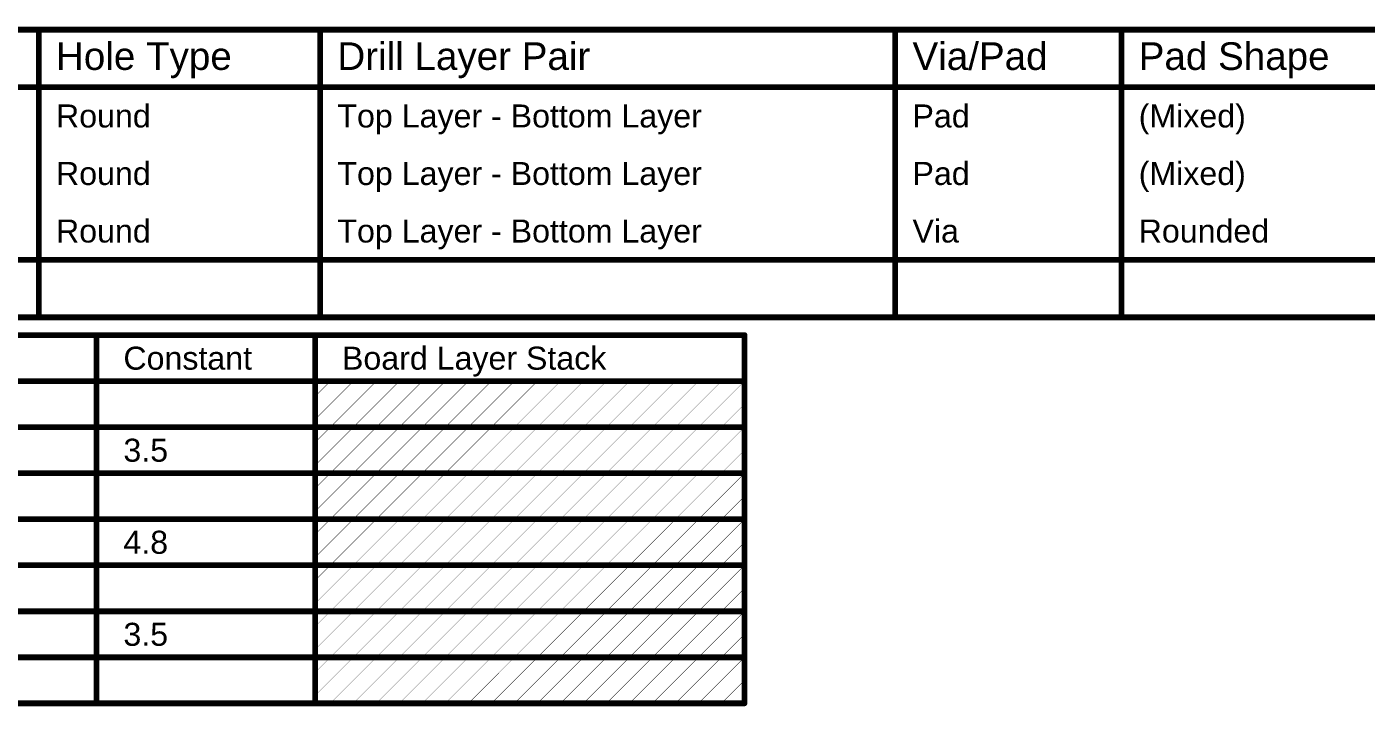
# Model space of a CAD drawing. Header units: inches. Extents: x -3 to 347, y -14 to 33.
# Drawn here: x 89.2 to 177.9, y -12 to 33 of the extents above; entities that cross this region are included whole.
import ezdxf

# ---------------------------------------------------------------- set-up
doc = ezdxf.new("R2010")
doc.units = ezdxf.units.IN
doc.layers.add('Drill Drawing', color=1, linetype='Continuous')
doc.layers.add('Fabrication_Layer', color=76, linetype='Continuous')
doc.styles.add('Arial', font='', dxfattribs={"height": 0.2})
doc.styles.get('Arial').set_extended_font_data('Arial')

msp = doc.modelspace()

# ---------------------------------------------------------------- linework, layer by layer
at = {"layer": 'Drill Drawing', "const_width": 0.381}
for points in [[(21.501, 32.83), (346.733, 32.83)], [(89.987, 13.78), (89.987, 32.83)], [(108.625, 13.78), (108.625, 32.83)], [(146.714, 13.78), (146.714, 32.83)], [(161.696, 13.78), (161.696, 32.83)], [(21.501, 29.02), (346.733, 29.02)], [(21.501, 17.59), (346.733, 17.59)], [(21.501, 13.78), (346.733, 13.78)]]:
    msp.add_lwpolyline(points, dxfattribs=at)
at = {"layer": 'Drill Drawing', "const_width": 0.191}
for points in [[(89.892, 32.83, 1), (90.082, 32.83, 1)], [(108.53, 32.83, 1), (108.721, 32.83, 1)], [(146.619, 32.83, 1), (146.809, 32.83, 1)], [(161.601, 32.83, 1), (161.791, 32.83, 1)], [(89.892, 13.78, 1), (90.082, 13.78, 1)], [(108.53, 13.78, 1), (108.721, 13.78, 1)], [(146.619, 13.78, 1), (146.809, 13.78, 1)], [(161.601, 13.78, 1), (161.791, 13.78, 1)]]:
    msp.add_lwpolyline(points, format="xyb", close=True, dxfattribs=at)
at = {"layer": 'Fabrication_Layer'}
for points, const_width in [([(21.446, 12.598), (136.732, 12.598)], 0.381), ([(93.817, -11.786), (93.817, 12.598)], 0.381), ([(108.292, -11.786), (108.292, 12.598)], 0.381), ([(136.732, -11.786), (136.732, 12.598)], 0.381), ([(21.446, 9.55), (136.732, 9.55)], 0.381), ([(108.292, 8.542), (109.3, 9.55)], 0.0254), ([(108.292, 7.018), (110.824, 9.55)], 0.0254), ([(109.3, 6.502), (112.348, 9.55)], 0.0254), ([(110.824, 6.502), (113.872, 9.55)], 0.0254), ([(112.348, 6.502), (115.396, 9.55)], 0.0254), ([(113.872, 6.502), (116.92, 9.55)], 0.0254), ([(115.396, 6.502), (118.444, 9.55)], 0.0254), ([(116.92, 6.502), (119.968, 9.55)], 0.0254), ([(118.444, 6.502), (121.492, 9.55)], 0.0254), ([(119.968, 6.502), (123.016, 9.55)], 0.0254), ([(121.492, 6.502), (124.54, 9.55)], 0.0254), ([(123.016, 6.502), (126.064, 9.55)], 0.0254), ([(124.54, 6.502), (127.588, 9.55)], 0.0254), ([(126.064, 6.502), (129.112, 9.55)], 0.0254), ([(127.588, 6.502), (130.636, 9.55)], 0.0254), ([(129.112, 6.502), (132.16, 9.55)], 0.0254), ([(130.636, 6.502), (133.684, 9.55)], 0.0254), ([(132.16, 6.502), (135.208, 9.55)], 0.0254), ([(133.684, 6.502), (136.732, 9.55)], 0.0254), ([(135.208, 6.502), (136.732, 8.026)], 0.0254), ([(77.312, 6.502), (93.817, 6.502)], 0.381), ([(93.817, 6.502), (108.292, 6.502)], 0.381), ([(108.292, 6.502), (136.732, 6.502)], 0.381), ([(108.292, 5.494), (109.3, 6.502)], 0.0254), ([(108.292, 3.97), (110.824, 6.502)], 0.0254), ([(109.3, 3.454), (112.348, 6.502)], 0.0254), ([(110.824, 3.454), (113.872, 6.502)], 0.0254), ([(112.348, 3.454), (115.396, 6.502)], 0.0254), ([(113.872, 3.454), (116.92, 6.502)], 0.0254), ([(115.396, 3.454), (118.444, 6.502)], 0.0254), ([(116.92, 3.454), (119.968, 6.502)], 0.0254), ([(118.444, 3.454), (121.492, 6.502)], 0.0254), ([(119.968, 3.454), (123.016, 6.502)], 0.0254), ([(121.492, 3.454), (124.54, 6.502)], 0.0254), ([(123.016, 3.454), (126.064, 6.502)], 0.0254), ([(124.54, 3.454), (127.588, 6.502)], 0.0254), ([(126.064, 3.454), (129.112, 6.502)], 0.0254), ([(127.588, 3.454), (130.636, 6.502)], 0.0254), ([(129.112, 3.454), (132.16, 6.502)], 0.0254), ([(130.636, 3.454), (133.684, 6.502)], 0.0254), ([(132.16, 3.454), (135.208, 6.502)], 0.0254), ([(133.684, 3.454), (136.732, 6.502)], 0.0254), ([(135.208, 3.454), (136.732, 4.978)], 0.0254), ([(77.312, 3.454), (93.817, 3.454)], 0.381), ([(93.817, 3.454), (108.292, 3.454)], 0.381), ([(108.292, 3.454), (136.732, 3.454)], 0.381), ([(108.292, 2.446), (109.3, 3.454)], 0.0254), ([(108.292, 0.922), (110.824, 3.454)], 0.0254), ([(109.3, 0.406), (112.348, 3.454)], 0.0254), ([(110.824, 0.406), (113.872, 3.454)], 0.0254), ([(112.348, 0.406), (115.396, 3.454)], 0.0254), ([(113.872, 0.406), (116.92, 3.454)], 0.0254), ([(115.396, 0.406), (118.444, 3.454)], 0.0254), ([(116.92, 0.406), (119.968, 3.454)], 0.0254), ([(118.444, 0.406), (121.492, 3.454)], 0.0254), ([(119.968, 0.406), (123.016, 3.454)], 0.0254), ([(121.492, 0.406), (124.54, 3.454)], 0.0254), ([(123.016, 0.406), (126.064, 3.454)], 0.0254), ([(124.54, 0.406), (127.588, 3.454)], 0.0254), ([(126.064, 0.406), (129.112, 3.454)], 0.0254), ([(127.588, 0.406), (130.636, 3.454)], 0.0254), ([(129.112, 0.406), (132.16, 3.454)], 0.0254), ([(130.636, 0.406), (133.684, 3.454)], 0.0254), ([(132.16, 0.406), (135.208, 3.454)], 0.0254), ([(133.684, 0.406), (136.732, 3.454)], 0.0254), ([(135.208, 0.406), (136.732, 1.93)], 0.0254), ([(77.312, 0.406), (93.817, 0.406)], 0.381), ([(93.817, 0.406), (108.292, 0.406)], 0.381), ([(108.292, 0.406), (136.732, 0.406)], 0.381), ([(108.292, -0.602), (109.3, 0.406)], 0.0254), ([(108.292, -2.126), (110.824, 0.406)], 0.0254), ([(109.3, -2.642), (112.348, 0.406)], 0.0254), ([(110.824, -2.642), (113.872, 0.406)], 0.0254), ([(112.348, -2.642), (115.396, 0.406)], 0.0254), ([(113.872, -2.642), (116.92, 0.406)], 0.0254), ([(115.396, -2.642), (118.444, 0.406)], 0.0254), ([(116.92, -2.642), (119.968, 0.406)], 0.0254), ([(118.444, -2.642), (121.492, 0.406)], 0.0254), ([(119.968, -2.642), (123.016, 0.406)], 0.0254), ([(121.492, -2.642), (124.54, 0.406)], 0.0254), ([(123.016, -2.642), (126.064, 0.406)], 0.0254), ([(124.54, -2.642), (127.588, 0.406)], 0.0254), ([(126.064, -2.642), (129.112, 0.406)], 0.0254), ([(127.588, -2.642), (130.636, 0.406)], 0.0254), ([(129.112, -2.642), (132.16, 0.406)], 0.0254), ([(130.636, -2.642), (133.684, 0.406)], 0.0254), ([(132.16, -2.642), (135.208, 0.406)], 0.0254), ([(133.684, -2.642), (136.732, 0.406)], 0.0254), ([(135.208, -2.642), (136.732, -1.118)], 0.0254), ([(77.312, -2.642), (93.817, -2.642)], 0.381), ([(93.817, -2.642), (108.292, -2.642)], 0.381), ([(108.292, -2.642), (136.732, -2.642)], 0.381), ([(108.292, -3.65), (109.3, -2.642)], 0.0254), ([(108.292, -5.174), (110.824, -2.642)], 0.0254), ([(109.3, -5.69), (112.348, -2.642)], 0.0254), ([(110.824, -5.69), (113.872, -2.642)], 0.0254), ([(112.348, -5.69), (115.396, -2.642)], 0.0254), ([(113.872, -5.69), (116.92, -2.642)], 0.0254), ([(115.396, -5.69), (118.444, -2.642)], 0.0254), ([(116.92, -5.69), (119.968, -2.642)], 0.0254), ([(118.444, -5.69), (121.492, -2.642)], 0.0254), ([(119.968, -5.69), (123.016, -2.642)], 0.0254), ([(121.492, -5.69), (124.54, -2.642)], 0.0254), ([(123.016, -5.69), (126.064, -2.642)], 0.0254), ([(124.54, -5.69), (127.588, -2.642)], 0.0254), ([(126.064, -5.69), (129.112, -2.642)], 0.0254), ([(127.588, -5.69), (130.636, -2.642)], 0.0254), ([(129.112, -5.69), (132.16, -2.642)], 0.0254), ([(130.636, -5.69), (133.684, -2.642)], 0.0254), ([(132.16, -5.69), (135.208, -2.642)], 0.0254), ([(133.684, -5.69), (136.732, -2.642)], 0.0254), ([(135.208, -5.69), (136.732, -4.166)], 0.0254), ([(77.312, -5.69), (93.817, -5.69)], 0.381), ([(93.817, -5.69), (108.292, -5.69)], 0.381), ([(108.292, -5.69), (136.732, -5.69)], 0.381), ([(108.292, -6.698), (109.3, -5.69)], 0.0254), ([(108.292, -8.222), (110.824, -5.69)], 0.0254), ([(109.3, -8.738), (112.348, -5.69)], 0.0254), ([(110.824, -8.738), (113.872, -5.69)], 0.0254), ([(112.348, -8.738), (115.396, -5.69)], 0.0254), ([(113.872, -8.738), (116.92, -5.69)], 0.0254), ([(115.396, -8.738), (118.444, -5.69)], 0.0254), ([(116.92, -8.738), (119.968, -5.69)], 0.0254), ([(118.444, -8.738), (121.492, -5.69)], 0.0254), ([(119.968, -8.738), (123.016, -5.69)], 0.0254), ([(121.492, -8.738), (124.54, -5.69)], 0.0254), ([(123.016, -8.738), (126.064, -5.69)], 0.0254), ([(124.54, -8.738), (127.588, -5.69)], 0.0254), ([(126.064, -8.738), (129.112, -5.69)], 0.0254), ([(127.588, -8.738), (130.636, -5.69)], 0.0254), ([(129.112, -8.738), (132.16, -5.69)], 0.0254), ([(130.636, -8.738), (133.684, -5.69)], 0.0254), ([(132.16, -8.738), (135.208, -5.69)], 0.0254), ([(133.684, -8.738), (136.732, -5.69)], 0.0254), ([(135.208, -8.738), (136.732, -7.214)], 0.0254), ([(77.312, -8.738), (93.817, -8.738)], 0.381), ([(93.817, -8.738), (108.292, -8.738)], 0.381), ([(108.292, -8.738), (136.732, -8.738)], 0.381), ([(108.292, -9.746), (109.3, -8.738)], 0.0254), ([(108.292, -11.27), (110.824, -8.738)], 0.0254), ([(109.3, -11.786), (112.348, -8.738)], 0.0254), ([(110.824, -11.786), (113.872, -8.738)], 0.0254), ([(112.348, -11.786), (115.396, -8.738)], 0.0254), ([(113.872, -11.786), (116.92, -8.738)], 0.0254), ([(115.396, -11.786), (118.444, -8.738)], 0.0254), ([(116.92, -11.786), (119.968, -8.738)], 0.0254), ([(118.444, -11.786), (121.492, -8.738)], 0.0254), ([(119.968, -11.786), (123.016, -8.738)], 0.0254), ([(121.492, -11.786), (124.54, -8.738)], 0.0254), ([(123.016, -11.786), (126.064, -8.738)], 0.0254), ([(124.54, -11.786), (127.588, -8.738)], 0.0254), ([(126.064, -11.786), (129.112, -8.738)], 0.0254), ([(127.588, -11.786), (130.636, -8.738)], 0.0254), ([(129.112, -11.786), (132.16, -8.738)], 0.0254), ([(130.636, -11.786), (133.684, -8.738)], 0.0254), ([(132.16, -11.786), (135.208, -8.738)], 0.0254), ([(133.684, -11.786), (136.732, -8.738)], 0.0254), ([(135.208, -11.786), (136.732, -10.262)], 0.0254), ([(77.312, -11.786), (93.817, -11.786)], 0.381), ([(93.817, -11.786), (108.292, -11.786)], 0.381), ([(108.292, -11.786), (136.732, -11.786)], 0.381)]:
    msp.add_lwpolyline(points, dxfattribs=dict(at, const_width=const_width))
for points, const_width in [([(93.722, 12.598, 1), (93.913, 12.598, 1)], 0.191), ([(108.197, 12.598, 1), (108.387, 12.598, 1)], 0.191), ([(136.637, 12.598, 1), (136.827, 12.598, 1)], 0.191), ([(136.637, 12.598, 1), (136.827, 12.598, 1)], 0.191), ([(109.294, 9.55, 1), (109.306, 9.55, 1)], 0.0127), ([(110.818, 9.55, 1), (110.83, 9.55, 1)], 0.0127), ([(112.342, 9.55, 1), (112.354, 9.55, 1)], 0.0127), ([(113.866, 9.55, 1), (113.878, 9.55, 1)], 0.0127), ([(115.39, 9.55, 1), (115.402, 9.55, 1)], 0.0127), ([(116.914, 9.55, 1), (116.926, 9.55, 1)], 0.0127), ([(118.438, 9.55, 1), (118.45, 9.55, 1)], 0.0127), ([(119.962, 9.55, 1), (119.974, 9.55, 1)], 0.0127), ([(121.486, 9.55, 1), (121.498, 9.55, 1)], 0.0127), ([(123.01, 9.55, 1), (123.022, 9.55, 1)], 0.0127), ([(124.534, 9.55, 1), (124.546, 9.55, 1)], 0.0127), ([(126.058, 9.55, 1), (126.07, 9.55, 1)], 0.0127), ([(127.582, 9.55, 1), (127.594, 9.55, 1)], 0.0127), ([(129.106, 9.55, 1), (129.118, 9.55, 1)], 0.0127), ([(130.63, 9.55, 1), (130.642, 9.55, 1)], 0.0127), ([(132.154, 9.55, 1), (132.166, 9.55, 1)], 0.0127), ([(133.678, 9.55, 1), (133.69, 9.55, 1)], 0.0127), ([(135.202, 9.55, 1), (135.214, 9.55, 1)], 0.0127), ([(136.637, 9.55, 1), (136.827, 9.55, 1)], 0.191), ([(136.726, 9.55, 1), (136.738, 9.55, 1)], 0.0127), ([(108.286, 8.542, 1), (108.298, 8.542, 1)], 0.0127), ([(136.726, 8.026, 1), (136.738, 8.026, 1)], 0.0127), ([(93.722, 6.502, 1), (93.913, 6.502, 1)], 0.191), ([(93.722, 6.502, 1), (93.913, 6.502, 1)], 0.191), ([(108.197, 6.502, 1), (108.387, 6.502, 1)], 0.191), ([(108.197, 6.502, 1), (108.387, 6.502, 1)], 0.191), ([(108.286, 7.018, 1), (108.298, 7.018, 1)], 0.0127), ([(109.294, 6.502, 1), (109.306, 6.502, 1)], 0.0127), ([(109.294, 6.502, 1), (109.306, 6.502, 1)], 0.0127), ([(110.818, 6.502, 1), (110.83, 6.502, 1)], 0.0127), ([(110.818, 6.502, 1), (110.83, 6.502, 1)], 0.0127), ([(112.342, 6.502, 1), (112.354, 6.502, 1)], 0.0127), ([(112.342, 6.502, 1), (112.354, 6.502, 1)], 0.0127), ([(113.866, 6.502, 1), (113.878, 6.502, 1)], 0.0127), ([(113.866, 6.502, 1), (113.878, 6.502, 1)], 0.0127), ([(115.39, 6.502, 1), (115.402, 6.502, 1)], 0.0127), ([(115.39, 6.502, 1), (115.402, 6.502, 1)], 0.0127), ([(116.914, 6.502, 1), (116.926, 6.502, 1)], 0.0127), ([(116.914, 6.502, 1), (116.926, 6.502, 1)], 0.0127), ([(118.438, 6.502, 1), (118.45, 6.502, 1)], 0.0127), ([(118.438, 6.502, 1), (118.45, 6.502, 1)], 0.0127), ([(119.962, 6.502, 1), (119.974, 6.502, 1)], 0.0127), ([(119.962, 6.502, 1), (119.974, 6.502, 1)], 0.0127), ([(121.486, 6.502, 1), (121.498, 6.502, 1)], 0.0127), ([(121.486, 6.502, 1), (121.498, 6.502, 1)], 0.0127), ([(123.01, 6.502, 1), (123.022, 6.502, 1)], 0.0127), ([(123.01, 6.502, 1), (123.022, 6.502, 1)], 0.0127), ([(124.534, 6.502, 1), (124.546, 6.502, 1)], 0.0127), ([(124.534, 6.502, 1), (124.546, 6.502, 1)], 0.0127), ([(126.058, 6.502, 1), (126.07, 6.502, 1)], 0.0127), ([(126.058, 6.502, 1), (126.07, 6.502, 1)], 0.0127), ([(127.582, 6.502, 1), (127.594, 6.502, 1)], 0.0127), ([(127.582, 6.502, 1), (127.594, 6.502, 1)], 0.0127), ([(129.106, 6.502, 1), (129.118, 6.502, 1)], 0.0127), ([(129.106, 6.502, 1), (129.118, 6.502, 1)], 0.0127), ([(130.63, 6.502, 1), (130.642, 6.502, 1)], 0.0127), ([(130.63, 6.502, 1), (130.642, 6.502, 1)], 0.0127), ([(132.154, 6.502, 1), (132.166, 6.502, 1)], 0.0127), ([(132.154, 6.502, 1), (132.166, 6.502, 1)], 0.0127), ([(133.678, 6.502, 1), (133.69, 6.502, 1)], 0.0127), ([(133.678, 6.502, 1), (133.69, 6.502, 1)], 0.0127), ([(135.202, 6.502, 1), (135.214, 6.502, 1)], 0.0127), ([(135.202, 6.502, 1), (135.214, 6.502, 1)], 0.0127), ([(136.637, 6.502, 1), (136.827, 6.502, 1)], 0.191), ([(136.726, 6.502, 1), (136.738, 6.502, 1)], 0.0127), ([(108.286, 5.494, 1), (108.298, 5.494, 1)], 0.0127), ([(136.726, 4.978, 1), (136.738, 4.978, 1)], 0.0127), ([(93.722, 3.454, 1), (93.913, 3.454, 1)], 0.191), ([(93.722, 3.454, 1), (93.913, 3.454, 1)], 0.191), ([(108.197, 3.454, 1), (108.387, 3.454, 1)], 0.191), ([(108.197, 3.454, 1), (108.387, 3.454, 1)], 0.191), ([(108.286, 3.97, 1), (108.298, 3.97, 1)], 0.0127), ([(136.637, 3.454, 1), (136.827, 3.454, 1)], 0.191), ([(109.294, 3.454, 1), (109.306, 3.454, 1)], 0.0127), ([(109.294, 3.454, 1), (109.306, 3.454, 1)], 0.0127), ([(110.818, 3.454, 1), (110.83, 3.454, 1)], 0.0127), ([(110.818, 3.454, 1), (110.83, 3.454, 1)], 0.0127), ([(112.342, 3.454, 1), (112.354, 3.454, 1)], 0.0127), ([(112.342, 3.454, 1), (112.354, 3.454, 1)], 0.0127), ([(113.866, 3.454, 1), (113.878, 3.454, 1)], 0.0127), ([(113.866, 3.454, 1), (113.878, 3.454, 1)], 0.0127), ([(115.39, 3.454, 1), (115.402, 3.454, 1)], 0.0127), ([(115.39, 3.454, 1), (115.402, 3.454, 1)], 0.0127), ([(116.914, 3.454, 1), (116.926, 3.454, 1)], 0.0127), ([(116.914, 3.454, 1), (116.926, 3.454, 1)], 0.0127), ([(118.438, 3.454, 1), (118.45, 3.454, 1)], 0.0127), ([(118.438, 3.454, 1), (118.45, 3.454, 1)], 0.0127), ([(119.962, 3.454, 1), (119.974, 3.454, 1)], 0.0127), ([(119.962, 3.454, 1), (119.974, 3.454, 1)], 0.0127), ([(121.486, 3.454, 1), (121.498, 3.454, 1)], 0.0127), ([(121.486, 3.454, 1), (121.498, 3.454, 1)], 0.0127), ([(123.01, 3.454, 1), (123.022, 3.454, 1)], 0.0127), ([(123.01, 3.454, 1), (123.022, 3.454, 1)], 0.0127), ([(124.534, 3.454, 1), (124.546, 3.454, 1)], 0.0127), ([(124.534, 3.454, 1), (124.546, 3.454, 1)], 0.0127), ([(126.058, 3.454, 1), (126.07, 3.454, 1)], 0.0127), ([(126.058, 3.454, 1), (126.07, 3.454, 1)], 0.0127), ([(127.582, 3.454, 1), (127.594, 3.454, 1)], 0.0127), ([(127.582, 3.454, 1), (127.594, 3.454, 1)], 0.0127), ([(129.106, 3.454, 1), (129.118, 3.454, 1)], 0.0127), ([(129.106, 3.454, 1), (129.118, 3.454, 1)], 0.0127), ([(130.63, 3.454, 1), (130.642, 3.454, 1)], 0.0127), ([(130.63, 3.454, 1), (130.642, 3.454, 1)], 0.0127), ([(132.154, 3.454, 1), (132.166, 3.454, 1)], 0.0127), ([(132.154, 3.454, 1), (132.166, 3.454, 1)], 0.0127), ([(133.678, 3.454, 1), (133.69, 3.454, 1)], 0.0127), ([(133.678, 3.454, 1), (133.69, 3.454, 1)], 0.0127), ([(135.202, 3.454, 1), (135.214, 3.454, 1)], 0.0127), ([(135.202, 3.454, 1), (135.214, 3.454, 1)], 0.0127), ([(136.726, 3.454, 1), (136.738, 3.454, 1)], 0.0127), ([(108.286, 2.446, 1), (108.298, 2.446, 1)], 0.0127), ([(136.726, 1.93, 1), (136.738, 1.93, 1)], 0.0127), ([(108.286, 0.922, 1), (108.298, 0.922, 1)], 0.0127), ([(93.722, 0.406, 1), (93.913, 0.406, 1)], 0.191), ([(93.722, 0.406, 1), (93.913, 0.406, 1)], 0.191), ([(108.197, 0.406, 1), (108.387, 0.406, 1)], 0.191), ([(108.197, 0.406, 1), (108.387, 0.406, 1)], 0.191), ([(109.294, 0.406, 1), (109.306, 0.406, 1)], 0.0127), ([(109.294, 0.406, 1), (109.306, 0.406, 1)], 0.0127), ([(110.818, 0.406, 1), (110.83, 0.406, 1)], 0.0127), ([(110.818, 0.406, 1), (110.83, 0.406, 1)], 0.0127), ([(112.342, 0.406, 1), (112.354, 0.406, 1)], 0.0127), ([(112.342, 0.406, 1), (112.354, 0.406, 1)], 0.0127), ([(113.866, 0.406, 1), (113.878, 0.406, 1)], 0.0127), ([(113.866, 0.406, 1), (113.878, 0.406, 1)], 0.0127), ([(115.39, 0.406, 1), (115.402, 0.406, 1)], 0.0127), ([(115.39, 0.406, 1), (115.402, 0.406, 1)], 0.0127), ([(116.914, 0.406, 1), (116.926, 0.406, 1)], 0.0127), ([(116.914, 0.406, 1), (116.926, 0.406, 1)], 0.0127), ([(118.438, 0.406, 1), (118.45, 0.406, 1)], 0.0127), ([(118.438, 0.406, 1), (118.45, 0.406, 1)], 0.0127), ([(119.962, 0.406, 1), (119.974, 0.406, 1)], 0.0127), ([(119.962, 0.406, 1), (119.974, 0.406, 1)], 0.0127), ([(121.486, 0.406, 1), (121.498, 0.406, 1)], 0.0127), ([(121.486, 0.406, 1), (121.498, 0.406, 1)], 0.0127), ([(123.01, 0.406, 1), (123.022, 0.406, 1)], 0.0127), ([(123.01, 0.406, 1), (123.022, 0.406, 1)], 0.0127), ([(124.534, 0.406, 1), (124.546, 0.406, 1)], 0.0127), ([(124.534, 0.406, 1), (124.546, 0.406, 1)], 0.0127), ([(126.058, 0.406, 1), (126.07, 0.406, 1)], 0.0127), ([(126.058, 0.406, 1), (126.07, 0.406, 1)], 0.0127), ([(127.582, 0.406, 1), (127.594, 0.406, 1)], 0.0127), ([(127.582, 0.406, 1), (127.594, 0.406, 1)], 0.0127), ([(129.106, 0.406, 1), (129.118, 0.406, 1)], 0.0127), ([(129.106, 0.406, 1), (129.118, 0.406, 1)], 0.0127), ([(130.63, 0.406, 1), (130.642, 0.406, 1)], 0.0127), ([(130.63, 0.406, 1), (130.642, 0.406, 1)], 0.0127), ([(132.154, 0.406, 1), (132.166, 0.406, 1)], 0.0127), ([(132.154, 0.406, 1), (132.166, 0.406, 1)], 0.0127), ([(133.678, 0.406, 1), (133.69, 0.406, 1)], 0.0127), ([(133.678, 0.406, 1), (133.69, 0.406, 1)], 0.0127), ([(135.202, 0.406, 1), (135.214, 0.406, 1)], 0.0127), ([(135.202, 0.406, 1), (135.214, 0.406, 1)], 0.0127), ([(136.637, 0.406, 1), (136.827, 0.406, 1)], 0.191), ([(136.726, 0.406, 1), (136.738, 0.406, 1)], 0.0127), ([(108.286, -0.602, 1), (108.298, -0.602, 1)], 0.0127), ([(136.726, -1.118, 1), (136.738, -1.118, 1)], 0.0127), ([(93.722, -2.642, 1), (93.913, -2.642, 1)], 0.191), ([(93.722, -2.642, 1), (93.913, -2.642, 1)], 0.191), ([(108.197, -2.642, 1), (108.387, -2.642, 1)], 0.191), ([(108.197, -2.642, 1), (108.387, -2.642, 1)], 0.191), ([(108.286, -2.126, 1), (108.298, -2.126, 1)], 0.0127), ([(109.294, -2.642, 1), (109.306, -2.642, 1)], 0.0127), ([(109.294, -2.642, 1), (109.306, -2.642, 1)], 0.0127), ([(110.818, -2.642, 1), (110.83, -2.642, 1)], 0.0127), ([(110.818, -2.642, 1), (110.83, -2.642, 1)], 0.0127), ([(112.342, -2.642, 1), (112.354, -2.642, 1)], 0.0127), ([(112.342, -2.642, 1), (112.354, -2.642, 1)], 0.0127), ([(113.866, -2.642, 1), (113.878, -2.642, 1)], 0.0127), ([(113.866, -2.642, 1), (113.878, -2.642, 1)], 0.0127), ([(115.39, -2.642, 1), (115.402, -2.642, 1)], 0.0127), ([(115.39, -2.642, 1), (115.402, -2.642, 1)], 0.0127), ([(116.914, -2.642, 1), (116.926, -2.642, 1)], 0.0127), ([(116.914, -2.642, 1), (116.926, -2.642, 1)], 0.0127), ([(118.438, -2.642, 1), (118.45, -2.642, 1)], 0.0127), ([(118.438, -2.642, 1), (118.45, -2.642, 1)], 0.0127), ([(119.962, -2.642, 1), (119.974, -2.642, 1)], 0.0127), ([(119.962, -2.642, 1), (119.974, -2.642, 1)], 0.0127), ([(121.486, -2.642, 1), (121.498, -2.642, 1)], 0.0127), ([(121.486, -2.642, 1), (121.498, -2.642, 1)], 0.0127), ([(123.01, -2.642, 1), (123.022, -2.642, 1)], 0.0127), ([(123.01, -2.642, 1), (123.022, -2.642, 1)], 0.0127), ([(124.534, -2.642, 1), (124.546, -2.642, 1)], 0.0127), ([(124.534, -2.642, 1), (124.546, -2.642, 1)], 0.0127), ([(126.058, -2.642, 1), (126.07, -2.642, 1)], 0.0127), ([(126.058, -2.642, 1), (126.07, -2.642, 1)], 0.0127), ([(127.582, -2.642, 1), (127.594, -2.642, 1)], 0.0127), ([(127.582, -2.642, 1), (127.594, -2.642, 1)], 0.0127), ([(129.106, -2.642, 1), (129.118, -2.642, 1)], 0.0127), ([(129.106, -2.642, 1), (129.118, -2.642, 1)], 0.0127), ([(130.63, -2.642, 1), (130.642, -2.642, 1)], 0.0127), ([(130.63, -2.642, 1), (130.642, -2.642, 1)], 0.0127), ([(132.154, -2.642, 1), (132.166, -2.642, 1)], 0.0127), ([(132.154, -2.642, 1), (132.166, -2.642, 1)], 0.0127), ([(133.678, -2.642, 1), (133.69, -2.642, 1)], 0.0127), ([(133.678, -2.642, 1), (133.69, -2.642, 1)], 0.0127), ([(135.202, -2.642, 1), (135.214, -2.642, 1)], 0.0127), ([(135.202, -2.642, 1), (135.214, -2.642, 1)], 0.0127), ([(136.637, -2.642, 1), (136.827, -2.642, 1)], 0.191), ([(136.726, -2.642, 1), (136.738, -2.642, 1)], 0.0127), ([(108.286, -3.65, 1), (108.298, -3.65, 1)], 0.0127), ([(136.726, -4.166, 1), (136.738, -4.166, 1)], 0.0127), ([(108.286, -5.174, 1), (108.298, -5.174, 1)], 0.0127), ([(93.722, -5.69, 1), (93.913, -5.69, 1)], 0.191), ([(93.722, -5.69, 1), (93.913, -5.69, 1)], 0.191), ([(108.197, -5.69, 1), (108.387, -5.69, 1)], 0.191), ([(108.197, -5.69, 1), (108.387, -5.69, 1)], 0.191), ([(109.294, -5.69, 1), (109.306, -5.69, 1)], 0.0127), ([(109.294, -5.69, 1), (109.306, -5.69, 1)], 0.0127), ([(110.818, -5.69, 1), (110.83, -5.69, 1)], 0.0127), ([(110.818, -5.69, 1), (110.83, -5.69, 1)], 0.0127), ([(112.342, -5.69, 1), (112.354, -5.69, 1)], 0.0127), ([(112.342, -5.69, 1), (112.354, -5.69, 1)], 0.0127), ([(113.866, -5.69, 1), (113.878, -5.69, 1)], 0.0127), ([(113.866, -5.69, 1), (113.878, -5.69, 1)], 0.0127), ([(115.39, -5.69, 1), (115.402, -5.69, 1)], 0.0127), ([(115.39, -5.69, 1), (115.402, -5.69, 1)], 0.0127), ([(116.914, -5.69, 1), (116.926, -5.69, 1)], 0.0127), ([(116.914, -5.69, 1), (116.926, -5.69, 1)], 0.0127), ([(118.438, -5.69, 1), (118.45, -5.69, 1)], 0.0127), ([(118.438, -5.69, 1), (118.45, -5.69, 1)], 0.0127), ([(119.962, -5.69, 1), (119.974, -5.69, 1)], 0.0127), ([(119.962, -5.69, 1), (119.974, -5.69, 1)], 0.0127), ([(121.486, -5.69, 1), (121.498, -5.69, 1)], 0.0127), ([(121.486, -5.69, 1), (121.498, -5.69, 1)], 0.0127), ([(123.01, -5.69, 1), (123.022, -5.69, 1)], 0.0127), ([(123.01, -5.69, 1), (123.022, -5.69, 1)], 0.0127), ([(124.534, -5.69, 1), (124.546, -5.69, 1)], 0.0127), ([(124.534, -5.69, 1), (124.546, -5.69, 1)], 0.0127), ([(126.058, -5.69, 1), (126.07, -5.69, 1)], 0.0127), ([(126.058, -5.69, 1), (126.07, -5.69, 1)], 0.0127), ([(127.582, -5.69, 1), (127.594, -5.69, 1)], 0.0127), ([(127.582, -5.69, 1), (127.594, -5.69, 1)], 0.0127), ([(129.106, -5.69, 1), (129.118, -5.69, 1)], 0.0127), ([(129.106, -5.69, 1), (129.118, -5.69, 1)], 0.0127), ([(130.63, -5.69, 1), (130.642, -5.69, 1)], 0.0127), ([(130.63, -5.69, 1), (130.642, -5.69, 1)], 0.0127), ([(132.154, -5.69, 1), (132.166, -5.69, 1)], 0.0127), ([(132.154, -5.69, 1), (132.166, -5.69, 1)], 0.0127), ([(133.678, -5.69, 1), (133.69, -5.69, 1)], 0.0127), ([(133.678, -5.69, 1), (133.69, -5.69, 1)], 0.0127), ([(135.202, -5.69, 1), (135.214, -5.69, 1)], 0.0127), ([(135.202, -5.69, 1), (135.214, -5.69, 1)], 0.0127), ([(136.637, -5.69, 1), (136.827, -5.69, 1)], 0.191), ([(136.726, -5.69, 1), (136.738, -5.69, 1)], 0.0127), ([(108.286, -6.698, 1), (108.298, -6.698, 1)], 0.0127), ([(136.726, -7.214, 1), (136.738, -7.214, 1)], 0.0127), ([(93.722, -8.738, 1), (93.913, -8.738, 1)], 0.191), ([(93.722, -8.738, 1), (93.913, -8.738, 1)], 0.191), ([(108.197, -8.738, 1), (108.387, -8.738, 1)], 0.191), ([(108.197, -8.738, 1), (108.387, -8.738, 1)], 0.191), ([(108.286, -8.222, 1), (108.298, -8.222, 1)], 0.0127), ([(109.294, -8.738, 1), (109.306, -8.738, 1)], 0.0127), ([(109.294, -8.738, 1), (109.306, -8.738, 1)], 0.0127), ([(110.818, -8.738, 1), (110.83, -8.738, 1)], 0.0127), ([(110.818, -8.738, 1), (110.83, -8.738, 1)], 0.0127), ([(112.342, -8.738, 1), (112.354, -8.738, 1)], 0.0127), ([(112.342, -8.738, 1), (112.354, -8.738, 1)], 0.0127), ([(113.866, -8.738, 1), (113.878, -8.738, 1)], 0.0127), ([(113.866, -8.738, 1), (113.878, -8.738, 1)], 0.0127), ([(115.39, -8.738, 1), (115.402, -8.738, 1)], 0.0127), ([(115.39, -8.738, 1), (115.402, -8.738, 1)], 0.0127), ([(116.914, -8.738, 1), (116.926, -8.738, 1)], 0.0127), ([(116.914, -8.738, 1), (116.926, -8.738, 1)], 0.0127), ([(118.438, -8.738, 1), (118.45, -8.738, 1)], 0.0127), ([(118.438, -8.738, 1), (118.45, -8.738, 1)], 0.0127), ([(119.962, -8.738, 1), (119.974, -8.738, 1)], 0.0127), ([(119.962, -8.738, 1), (119.974, -8.738, 1)], 0.0127), ([(121.486, -8.738, 1), (121.498, -8.738, 1)], 0.0127), ([(121.486, -8.738, 1), (121.498, -8.738, 1)], 0.0127), ([(123.01, -8.738, 1), (123.022, -8.738, 1)], 0.0127), ([(123.01, -8.738, 1), (123.022, -8.738, 1)], 0.0127), ([(124.534, -8.738, 1), (124.546, -8.738, 1)], 0.0127), ([(124.534, -8.738, 1), (124.546, -8.738, 1)], 0.0127), ([(126.058, -8.738, 1), (126.07, -8.738, 1)], 0.0127), ([(126.058, -8.738, 1), (126.07, -8.738, 1)], 0.0127), ([(127.582, -8.738, 1), (127.594, -8.738, 1)], 0.0127), ([(127.582, -8.738, 1), (127.594, -8.738, 1)], 0.0127), ([(129.106, -8.738, 1), (129.118, -8.738, 1)], 0.0127), ([(129.106, -8.738, 1), (129.118, -8.738, 1)], 0.0127), ([(130.63, -8.738, 1), (130.642, -8.738, 1)], 0.0127), ([(130.63, -8.738, 1), (130.642, -8.738, 1)], 0.0127), ([(132.154, -8.738, 1), (132.166, -8.738, 1)], 0.0127), ([(132.154, -8.738, 1), (132.166, -8.738, 1)], 0.0127), ([(133.678, -8.738, 1), (133.69, -8.738, 1)], 0.0127), ([(133.678, -8.738, 1), (133.69, -8.738, 1)], 0.0127), ([(135.202, -8.738, 1), (135.214, -8.738, 1)], 0.0127), ([(135.202, -8.738, 1), (135.214, -8.738, 1)], 0.0127), ([(136.637, -8.738, 1), (136.827, -8.738, 1)], 0.191), ([(136.726, -8.738, 1), (136.738, -8.738, 1)], 0.0127), ([(108.286, -9.746, 1), (108.298, -9.746, 1)], 0.0127), ([(136.726, -10.262, 1), (136.738, -10.262, 1)], 0.0127), ([(108.286, -11.27, 1), (108.298, -11.27, 1)], 0.0127), ([(93.722, -11.786, 1), (93.913, -11.786, 1)], 0.191), ([(93.722, -11.786, 1), (93.913, -11.786, 1)], 0.191), ([(93.722, -11.786, 1), (93.913, -11.786, 1)], 0.191), ([(108.197, -11.786, 1), (108.387, -11.786, 1)], 0.191), ([(108.197, -11.786, 1), (108.387, -11.786, 1)], 0.191), ([(108.197, -11.786, 1), (108.387, -11.786, 1)], 0.191), ([(109.294, -11.786, 1), (109.306, -11.786, 1)], 0.0127), ([(110.818, -11.786, 1), (110.83, -11.786, 1)], 0.0127), ([(112.342, -11.786, 1), (112.354, -11.786, 1)], 0.0127), ([(113.866, -11.786, 1), (113.878, -11.786, 1)], 0.0127), ([(115.39, -11.786, 1), (115.402, -11.786, 1)], 0.0127), ([(116.914, -11.786, 1), (116.926, -11.786, 1)], 0.0127), ([(118.438, -11.786, 1), (118.45, -11.786, 1)], 0.0127), ([(119.962, -11.786, 1), (119.974, -11.786, 1)], 0.0127), ([(121.486, -11.786, 1), (121.498, -11.786, 1)], 0.0127), ([(123.01, -11.786, 1), (123.022, -11.786, 1)], 0.0127), ([(124.534, -11.786, 1), (124.546, -11.786, 1)], 0.0127), ([(126.058, -11.786, 1), (126.07, -11.786, 1)], 0.0127), ([(127.582, -11.786, 1), (127.594, -11.786, 1)], 0.0127), ([(129.106, -11.786, 1), (129.118, -11.786, 1)], 0.0127), ([(130.63, -11.786, 1), (130.642, -11.786, 1)], 0.0127), ([(132.154, -11.786, 1), (132.166, -11.786, 1)], 0.0127), ([(133.678, -11.786, 1), (133.69, -11.786, 1)], 0.0127), ([(135.202, -11.786, 1), (135.214, -11.786, 1)], 0.0127), ([(136.637, -11.786, 1), (136.827, -11.786, 1)], 0.191), ([(136.637, -11.786, 1), (136.827, -11.786, 1)], 0.191)]:
    msp.add_lwpolyline(points, format="xyb", close=True, dxfattribs=dict(at, const_width=const_width))

# ---------------------------------------------------------------- texts
at = {"layer": 'Drill Drawing', "style": 'Arial'}
for s, height, p in [('Hole Type', 1.8288, (91.13, 30.163)), ('Drill Layer Pair', 1.8288, (109.768, 30.163)), ('Via/Pad', 1.8288, (147.857, 30.163)), ('Pad Shape', 1.8288, (162.839, 30.163)), ('Round', 1.524, (91.13, 26.352)), ('Top Layer - Bottom Layer', 1.524, (109.768, 26.352)), ('Pad', 1.524, (147.857, 26.352)), ('(Mixed)', 1.524, (162.839, 26.352)), ('Round', 1.524, (91.13, 22.543)), ('Top Layer - Bottom Layer', 1.524, (109.768, 22.543)), ('Pad', 1.524, (147.857, 22.543)), ('(Mixed)', 1.524, (162.839, 22.543)), ('Round', 1.524, (91.13, 18.733)), ('Top Layer - Bottom Layer', 1.524, (109.768, 18.733)), ('Via', 1.524, (147.857, 18.733)), ('Rounded', 1.524, (162.839, 18.733))]:
    msp.add_text(s, height=height, dxfattribs=at).set_placement(p)
at = {"layer": 'Fabrication_Layer', "style": 'Arial'}
for s, p in [('Constant', (95.595, 10.312)), ('Board Layer Stack', (110.07, 10.312)), ('3.5', (95.595, 4.216)), ('4.8', (95.595, -1.88)), ('3.5', (95.595, -7.976))]:
    msp.add_text(s, height=1.524, dxfattribs=at).set_placement(p)

doc.saveas('drawing.dxf')
